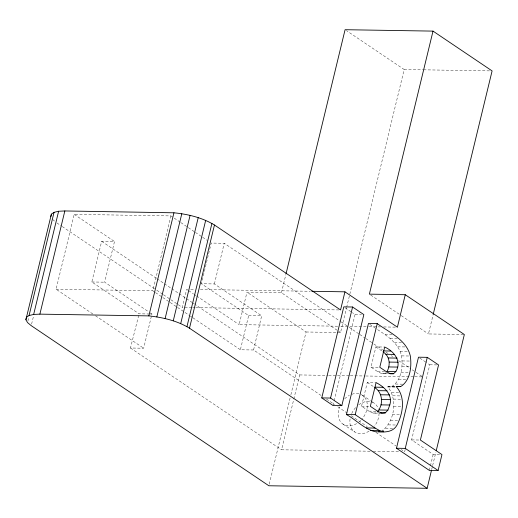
<?xml version="1.0" encoding="UTF-8"?>
<svg xmlns="http://www.w3.org/2000/svg" width="518" height="518" viewBox="0 0 518 518"><rect width="100%" height="100%" fill="white"/><g stroke="black" fill="none" stroke-linecap="round" stroke-linejoin="round"><path stroke-width="0.39" stroke-dasharray="2.59 1.94" d="M383.857 430.594L382.258 430.568C394.755 421.425 397.779 399.158 387.859 386.972L388.008 386.35L391.854 386.493C401.618 380.309 403.01 366.466 401.541 355.885C398.756 343.272 387.153 335.813 377.052 329.28M321.089 395.474L253.567 349.987L261.661 315.786L214.394 283.942L201.385 283.734L211.221 243.065L224.236 243.272L340.378 321.406M27.92 321.018L28.866 317.107M31.604 324.093L33.495 316.278M92.858 313.992L56.093 289.225L74.203 214.361L170.927 215.915L173.569 217.696M149.521 313.986L139.096 313.817L91.822 281.973L101.664 241.304L114.504 241.511L104.662 282.18L148.601 311.784M154.817 292.133L152.816 290.779L170.927 215.915M138.701 315.371L130.471 348.012L143.661 348.219L151.929 314.025L149.268 312.231M191.874 307.569L182.278 307.414L186.668 289.284L187.995 290.177M214.394 283.942L224.236 243.272M337.652 326.21L239.135 324.631L246.982 292.178L281.455 292.735L337.885 330.749M253.567 349.987L240.378 349.773L248.653 315.579L201.385 283.734M281.455 292.735L285.819 274.676M269.25 484.194L290.125 397.889M290.889 394.755L306.073 331.986L246.982 292.178M370.059 451.217L281.552 449.799L293.628 399.89M293.816 399.106L299.663 374.935L195.189 304.539M337.335 332.491L340.54 332.543L346.425 308.197M346.62 307.414L404.17 69.509L346.412 30.594M333.035 405.516L333.98 401.592M334.175 400.802L355.063 314.465L352.408 312.678M381.921 413.241L373.128 413.099L368.9 411.137L361.551 406.183L367.288 382.459L376.081 382.601M390.43 373.743L381.636 373.601L377.544 371.548L370.998 367.139L375.893 346.898L384.686 347.041M463.545 334.511L428.464 333.948L433.216 314.322M405.218 449.436L404.655 451.774L401.308 449.52M439.562 454.539L433.165 454.435L411.596 439.905L429.772 364.795L426.45 362.561M429.312 470.376L430.231 466.582M430.413 465.824L433.165 454.435M431.695 469.47L432.452 466.329M432.64 465.546L435.871 452.208M381.636 373.601L384.751 373.582L387.088 371.406M373.128 413.099L378.911 412.755M404.17 69.509L422.727 69.807M423.53 69.82L490.488 70.888M91.822 281.973L104.662 282.18M190.708 289.348L194.742 289.413M200.395 289.504L310.217 291.265M56.093 289.225L152.816 290.779M192.67 307.582L195.072 307.621M195.869 307.634L338.953 309.932M355.063 314.465L361.454 314.568M150.324 313.999L151.929 314.025M248.653 315.579L261.661 315.786M340.876 326.262L368.337 326.703M369.14 326.716L380.445 326.897M383.676 326.949L397.403 327.169M306.073 331.986L336.532 332.478M384.997 334.634L392.987 334.757M390.177 338.526L398.174 338.655M394.418 342.592L403.211 342.728M397.707 346.82L406.5 346.963M400.058 351.223L408.851 351.366M401.541 355.885L410.334 356.028M402.182 360.929L410.975 361.072M429.772 364.795L437.762 364.925M401.987 366.362L410.78 366.504M370.998 367.139L379.791 367.275M377.544 371.548L385.534 371.678M400.951 372.183L409.744 372.319M384.751 373.582L388.746 373.64M299.663 374.935L327.823 375.388M328.632 375.401L336.674 375.531M337.483 375.544L349.546 375.738M350.356 375.751L364.834 375.977M365.643 375.99L413.914 376.767M414.717 376.78L422.766 376.91L411.376 369.237M398.595 379.228L407.388 379.37M395.461 384.052L403.451 384.181M388.008 386.35L396.801 386.486M391.854 386.493L395.849 386.558M387.859 386.972L396.652 387.108M391.53 392.67L400.323 392.812M392.689 395.791L401.482 395.933M393.382 399.093L402.175 399.236M393.583 406.397L402.376 406.539M361.551 406.183L370.344 406.326M368.9 411.137L376.89 411.266M392.236 414.691L401.029 414.827M390.481 420.351L399.274 420.493M388.235 424.883L397.028 425.025M385.496 428.289L392.689 428.405M411.596 439.905L420.389 440.047M373.277 451.269L399.022 451.683M370.707 295.04L400.582 315.164M401.249 315.611L428.464 333.948M345.111 307.763L351.741 312.231M369.768 324.372L376.392 328.833M419.82 358.093L425.79 362.114M341.051 321.859L348.42 326.819M349.087 327.272L359.136 334.039M359.803 334.492L365.164 338.105M365.831 338.552L373.2 343.518M373.866 343.971L382.575 349.838M385.923 352.091L387.937 353.444M391.284 355.698L392.625 356.604M398.653 360.664L410.709 368.79M375.893 346.898L381.824 350.893M174.229 218.143L180.173 222.144M180.834 222.591L194.71 231.934M195.37 232.381L201.975 236.836M202.635 237.276L207.258 240.391M338.545 331.196L340.54 332.543M367.288 382.459L374.274 387.16M362.432 395.234L370.266 400.511M370.92 400.951L374.184 403.153M188.662 290.624L193.311 293.758M193.972 294.205L195.966 295.545M196.633 295.992L239.135 324.631M74.203 214.361L114.504 241.511M326.437 399.08L334.46 404.48M337.801 406.734L347.157 413.04M351.172 415.74L367.217 426.554M375.906 432.407L395.959 445.92M56.863 222.921L61.558 226.081M62.231 226.534L156.125 289.795M156.792 290.248L162.833 294.315M163.5 294.761L170.208 299.281M170.882 299.734L177.583 304.254M178.257 304.707L182.278 307.414M155.491 292.579L162.173 297.086M162.84 297.533L169.522 302.039M170.195 302.486L176.878 306.993M177.544 307.439L189.575 315.546M190.248 315.999L192.249 317.346M192.923 317.799L240.378 349.773M342.974 424.074L354.726 431.993M95.532 315.799L143.661 348.219M130.471 348.012L281.552 449.799M101.664 241.304L156.442 278.341M157.109 278.794L163.792 283.307M164.459 283.76L171.141 288.28M171.808 288.727L178.49 293.246M179.157 293.7L185.839 298.213M186.506 298.666L191.848 302.279M192.515 302.732L194.522 304.085M52.506 219.392L54.966 221.445M372.358 402.175A17.398 13.144 -56 0 1 378.328 408.76M379.053 413.247A17.398 13.144 -56 0 1 374.456 426.152M369.017 431.151A17.398 13.144 -56 0 1 350.162 418.415M351.716 413.519A17.398 13.144 -56 0 1 355.931 407.265M358.702 404.811A17.398 13.144 -56 0 1 370.344 401.586M361.24 394.548A17.398 13.144 -56 0 1 361.732 419.405M360.703 420.493A17.398 13.144 -56 0 1 359.609 421.497M356.662 423.601A17.398 13.144 -56 0 1 341.634 422.992A17.398 13.144 -56 0 1 339.394 406.973M344.703 398.815A17.398 13.144 -56 0 1 349.359 395.357M351.884 394.256A17.398 13.144 -56 0 1 359.278 393.822"/><path stroke-width="0.78" d="M395.881 371.542L393.544 373.718L390.43 373.743L386.337 371.691L379.791 367.275L384.686 347.041C393.997 351.159 402.162 361.454 395.881 371.542L387.088 371.406C390.734 364.912 389.711 355.898 382.977 351.858M377.551 411.616C383.527 404.908 382.847 392.663 374.838 387.665M389.782 405.011C393.039 394.748 384.337 386.823 376.081 382.601L370.344 406.326L377.693 411.279L381.921 413.241L385.301 412.859L387.898 410.114L389.782 405.011L380.989 404.869M427.136 488.299L268.868 485.761L31.229 325.66L27.538 322.584L25.9 319.742L26.418 317.34L29.066 315.527L33.657 314.439L39.88 314.141L148.834 315.889C162.95 317.437 177.266 320.733 189.497 328.198L427.136 488.299L431.5 470.253M50.861 216.556L51.386 214.148L54.034 212.335L58.625 211.247L64.847 210.949L173.951 212.801C188.034 214.187 202.273 217.605 214.465 225.006L340.553 309.958L344.936 291.822L311.83 291.291M25.9 319.742L51.386 214.148M29.066 315.527L54.034 212.335M33.657 314.439L58.625 211.247M39.88 314.141L64.847 210.949M156.837 316.906L181.805 213.714M165.112 318.557L190.08 215.365M173.258 320.843L198.219 217.651M180.704 323.595L205.672 220.403M186.959 326.638L211.92 223.446M189.497 328.198L214.465 225.006M286.014 273.886L345.085 29.701L433.016 31.112L492.1 70.914L433.216 314.322M321.756 397.915L343.784 306.87L352.577 307.006L363.85 314.607L341.828 405.652L333.035 405.516L321.756 397.915L330.549 398.057L341.828 405.652M330.549 398.057L352.577 307.006M433.016 31.112L369.379 294.146L405.257 294.723L464.342 334.524L436.247 450.641M400.647 386.635L396.801 386.486L396.652 387.108C405.678 397.759 402.92 413.565 397.028 425.025C392.65 433.255 382.653 432.239 374.812 431.63C363.966 428.768 356.047 419.813 346.419 414.529L368.447 323.485L377.24 323.62C389.387 332.537 406.546 339.763 410.334 356.028C411.804 366.602 410.411 380.452 400.647 386.635L396.652 386.57M383.605 431.772L379.487 430.523L375.103 428.075L355.212 414.672L377.24 323.62M405.257 294.723L397.403 327.169L344.936 291.822M396.464 448.251L418.492 357.2L427.285 357.342L438.565 364.937L420.389 440.047L441.958 454.577L438.105 470.519L429.312 470.376L396.464 448.251L405.257 448.394L438.105 470.519M405.257 448.394L427.285 357.342M148.834 315.889L173.951 212.801M378.664 431.695L380.102 431.241M383.424 350.919L390.617 351.029M385.865 354.286L394.658 354.429M388.319 357.951L397.112 358.093M389.29 362.076L398.083 362.218M388.765 366.945L397.559 367.081M389.549 373.653L393.544 373.718M375.071 387.173L383.067 387.302M378.237 390.656L387.03 390.799M380.678 394.774L389.471 394.917M381.598 399.514L390.391 399.65M379.111 409.978L387.898 410.114M380.51 412.781L385.301 412.859M346.419 414.529L355.212 414.672M366.317 427.933L375.103 428.075M370.694 430.38L379.487 430.523"/></g></svg>
